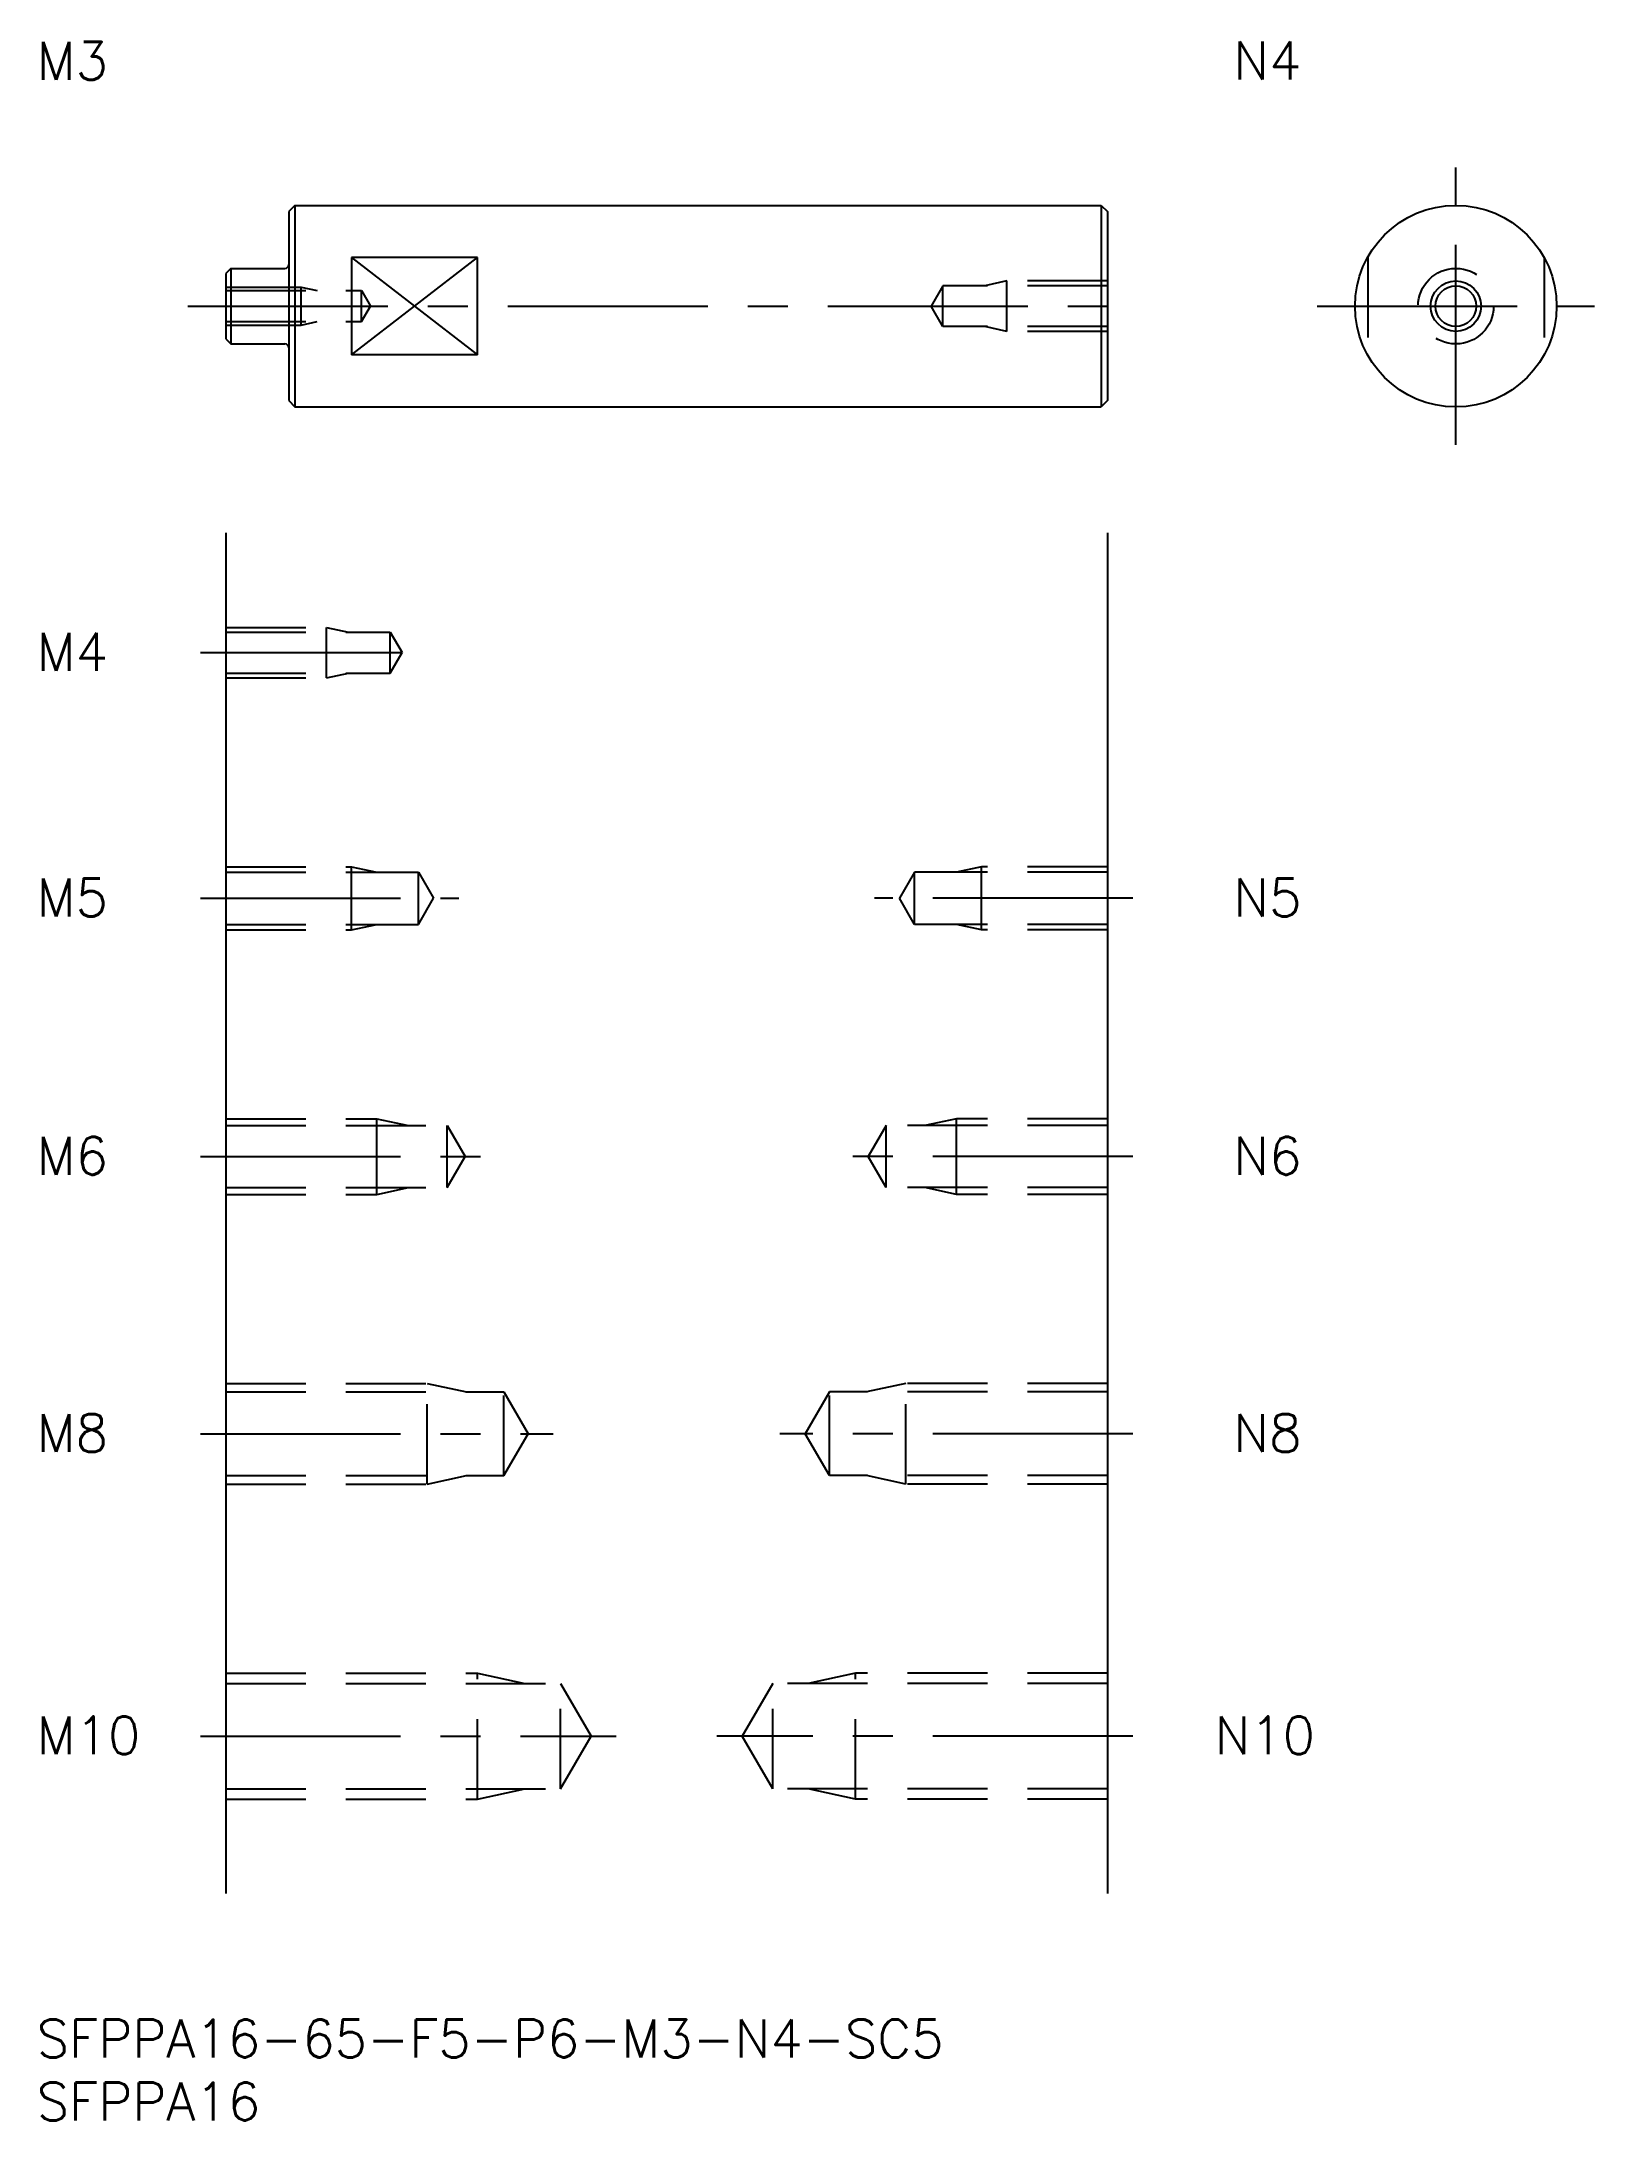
# Model space of a CAD drawing. Extents: x 0 to 124, y -8 to 157.
import ezdxf

# ---------------------------------------------------------------- set-up
doc = ezdxf.new("R2010")
doc.units = 0
doc.header["$LTSCALE"] = 0.5
doc.linetypes.add('CENTER', pattern=[50.8, 31.75, -6.35, 6.35, -6.35])
doc.linetypes.add('DASHED', pattern=[19.05, 12.7, -6.35])
for name, color, linetype in [('MSM_CENTER', 1, 'CENTER'), ('MSM_CONTINUOUS', 7, 'CONTINUOUS'), ('MSM_DASHED', 4, 'DASHED'), ('MSM_NARROW', 5, 'CONTINUOUS'), ('MSM_PART_NUMBER', 7, 'CONTINUOUS')]:
    doc.layers.add(name, color=color, linetype=linetype)
doc.styles.get("Standard").update_dxf_attribs({"font": 'txt.shx', "height": 3, "bigfont": 'bigfont.shx'})

# ---------------------------------------------------------------- blocks, each defined once
blk = doc.blocks.new('*U4')
at = {"layer": 'MSM_PART_NUMBER'}
blk.add_text('SFPPA16-65-F5-P6-M3-N4-SC5', height=3, dxfattribs=at).set_placement((0, -3))
blk = doc.blocks.new('*U5')
at = {"layer": 'MSM_PART_NUMBER'}
blk.add_text('SFPPA16', height=3, dxfattribs=at).set_placement((0, -8))
blk = doc.blocks.new('*U6')
at = {"layer": 'MSM_PART_NUMBER'}
blk.add_text('M10', height=3, dxfattribs=at).set_placement((0, 21.06))
blk = doc.blocks.new('*U7')
at = {"layer": 'MSM_PART_NUMBER'}
blk.add_text('M8', height=3, dxfattribs=at).set_placement((0, 45.06))
blk = doc.blocks.new('*U8')
at = {"layer": 'MSM_PART_NUMBER'}
blk.add_text('M6', height=3, dxfattribs=at).set_placement((0, 67.06))
blk = doc.blocks.new('*U9')
at = {"layer": 'MSM_PART_NUMBER'}
blk.add_text('M5', height=3, dxfattribs=at).set_placement((0, 87.56))
blk = doc.blocks.new('*U10')
at = {"layer": 'MSM_PART_NUMBER'}
blk.add_text('M4', height=3, dxfattribs=at).set_placement((0, 107.06))
blk = doc.blocks.new('*U11')
at = {"layer": 'MSM_PART_NUMBER'}
blk.add_text('M3', height=3, dxfattribs=at).set_placement((0, 153.97))
blk = doc.blocks.new('*U12')
at = {"layer": 'MSM_PART_NUMBER'}
blk.add_text('N10', height=3, dxfattribs=at).set_placement((93.5, 21.06))
blk = doc.blocks.new('*U13')
at = {"layer": 'MSM_PART_NUMBER'}
blk.add_text('N8', height=3, dxfattribs=at).set_placement((95, 45.06))
blk = doc.blocks.new('*U14')
at = {"layer": 'MSM_PART_NUMBER'}
blk.add_text('N6', height=3, dxfattribs=at).set_placement((95, 67.06))
blk = doc.blocks.new('*U15')
at = {"layer": 'MSM_PART_NUMBER'}
blk.add_text('N5', height=3, dxfattribs=at).set_placement((95, 87.56))
blk = doc.blocks.new('*U16')
at = {"layer": 'MSM_PART_NUMBER'}
blk.add_text('N4', height=3, dxfattribs=at).set_placement((95, 154))

msp = doc.modelspace()

# ---------------------------------------------------------------- linework, layer by layer
at = {"layer": 'MSM_CENTER'}
for p, q in [((112.65, 125), (112.65, 147)), ((12, 136), (88, 136)), ((101.65, 136), (123.65, 136)), ((13, 108.5), (31, 108.5)), ((13, 89), (33.5, 89)), ((87, 89), (66.5, 89)), ((13, 68.5), (36, 68.5)), ((87, 68.5), (64, 68.5)), ((13, 46.5), (41, 46.5)), ((87, 46.5), (59, 46.5)), ((13, 22.5), (46, 22.5)), ((87, 22.5), (54, 22.5))]:
    msp.add_line(p, q, dxfattribs=at)
at = {"layer": 'MSM_CONTINUOUS'}
for p, q in [((20.5, 144), (20, 143.5)), ((20.5, 144), (84.5, 144)), ((20.5, 144), (20.5, 128)), ((84.5, 144), (84.5, 128)), ((84.5, 144), (85, 143.5)), ((20, 143.5), (20, 128.5)), ((85, 143.5), (85, 128.5)), ((15.4, 139), (15, 138.6)), ((15, 138.6), (15, 133.4)), ((15.4, 139), (19.7, 139)), ((15.4, 139), (15.4, 133)), ((35, 139.87), (25, 139.87)), ((25, 139.87), (25, 132.13)), ((35, 132.13), (35, 139.87)), ((15, 133.4), (15.4, 133)), ((15.4, 133), (19.7, 133)), ((35, 132.13), (25, 132.13)), ((20, 128.5), (20.5, 128)), ((20.5, 128), (84.5, 128)), ((85, 128.5), (84.5, 128)), ((15, 118), (15, 10)), ((85, 118), (85, 10))]:
    msp.add_line(p, q, dxfattribs=at)
for radius in [8, 1.62]:
    msp.add_circle((112.65, 136), radius, dxfattribs=at)
for centre, start, end in [((19.7, 139.3), 270, 0), ((19.7, 132.7), 0, 90)]:
    msp.add_arc(centre, 0.3, start, end, dxfattribs=at)
at = {"layer": 'MSM_DASHED'}
for p, q in [((105.65, 139.87), (105.65, 132.13)), ((119.65, 139.87), (119.65, 132.13)), ((15, 137.5), (21, 137.5)), ((15, 137.23), (25.79, 137.23)), ((21, 137.5), (22.25, 137.23)), ((21, 134.5), (21, 137.5)), ((25.79, 134.77), (25.79, 137.23)), ((25.79, 137.23), (26.5, 136)), ((71.94, 137.62), (71, 136)), ((85, 137.62), (71.94, 137.62)), ((71.94, 134.38), (71.94, 137.62)), ((77, 138), (75.25, 137.62)), ((85, 138), (77, 138)), ((77, 134), (77, 138)), ((25.79, 134.77), (26.5, 136)), ((71.94, 134.38), (71, 136)), ((15, 134.77), (25.79, 134.77)), ((15, 134.5), (21, 134.5)), ((21, 134.5), (22.25, 134.77)), ((85, 134.38), (71.94, 134.38)), ((77, 134), (75.25, 134.38)), ((85, 134), (77, 134)), ((15, 110.5), (23, 110.5)), ((15, 110.12), (28.06, 110.12)), ((23, 106.5), (23, 110.5)), ((23, 110.5), (24.75, 110.12)), ((28.06, 106.88), (28.06, 110.12)), ((28.06, 110.12), (29, 108.5)), ((28.06, 106.88), (29, 108.5)), ((15, 106.88), (28.06, 106.88)), ((15, 106.5), (23, 106.5)), ((23, 106.5), (24.75, 106.88)), ((15, 91.5), (25, 91.5)), ((15, 91.07), (30.31, 91.07)), ((25, 86.5), (25, 91.5)), ((25, 91.5), (27, 91.07)), ((30.31, 86.93), (30.31, 91.07)), ((30.31, 91.07), (31.5, 89)), ((69.69, 91.07), (68.5, 89)), ((85, 91.07), (69.69, 91.07)), ((69.69, 86.93), (69.69, 91.07)), ((75, 91.5), (73, 91.07)), ((85, 91.5), (75, 91.5)), ((75, 86.5), (75, 91.5)), ((30.31, 86.93), (31.5, 89)), ((69.69, 86.93), (68.5, 89)), ((15, 86.93), (30.31, 86.93)), ((15, 86.5), (25, 86.5)), ((25, 86.5), (27, 86.93)), ((85, 86.93), (69.69, 86.93)), ((75, 86.5), (73, 86.93)), ((85, 86.5), (75, 86.5)), ((15, 71.5), (27, 71.5)), ((15, 70.96), (32.58, 70.96)), ((27, 65.5), (27, 71.5)), ((27, 71.5), (29.5, 70.96)), ((32.58, 66.04), (32.58, 70.96)), ((32.58, 70.96), (34, 68.5)), ((67.42, 70.96), (66, 68.5)), ((85, 70.96), (67.42, 70.96)), ((67.42, 66.04), (67.42, 70.96)), ((73, 71.5), (70.5, 70.96)), ((85, 71.5), (73, 71.5)), ((73, 65.5), (73, 71.5)), ((32.58, 66.04), (34, 68.5)), ((67.42, 66.04), (66, 68.5)), ((15, 66.04), (32.58, 66.04)), ((27, 65.5), (29.5, 66.04)), ((85, 66.04), (67.42, 66.04)), ((73, 65.5), (70.5, 66.04)), ((15, 65.5), (27, 65.5)), ((85, 65.5), (73, 65.5)), ((15, 50.5), (31, 50.5)), ((15, 49.82), (37.08, 49.82)), ((31, 42.5), (31, 50.5)), ((31, 50.5), (34.12, 49.82)), ((37.08, 43.18), (37.08, 49.82)), ((37.08, 49.82), (39, 46.5)), ((62.92, 49.82), (61, 46.5)), ((62.92, 43.18), (62.92, 49.82)), ((85, 49.82), (62.92, 49.82)), ((69, 50.5), (65.87, 49.82)), ((69, 42.5), (69, 50.5)), ((85, 50.5), (69, 50.5)), ((37.08, 43.18), (39, 46.5)), ((62.92, 43.18), (61, 46.5)), ((15, 43.18), (37.08, 43.18)), ((31, 42.5), (34.12, 43.18)), ((85, 43.18), (62.92, 43.18)), ((69, 42.5), (65.87, 43.18)), ((15, 42.5), (31, 42.5)), ((85, 42.5), (69, 42.5)), ((15, 27.5), (35, 27.5)), ((15, 26.69), (41.58, 26.69)), ((35, 17.5), (35, 27.5)), ((35, 27.5), (38.75, 26.69)), ((41.58, 18.31), (41.58, 26.69)), ((41.58, 26.69), (44, 22.5)), ((58.42, 26.69), (56, 22.5)), ((58.42, 18.31), (58.42, 26.69)), ((85, 26.69), (58.42, 26.69)), ((65, 27.5), (61.25, 26.69)), ((65, 17.5), (65, 27.5)), ((85, 27.5), (65, 27.5)), ((41.58, 18.31), (44, 22.5)), ((58.42, 18.31), (56, 22.5)), ((15, 18.31), (41.58, 18.31)), ((35, 17.5), (38.75, 18.31)), ((85, 18.31), (58.42, 18.31)), ((65, 17.5), (61.25, 18.31)), ((15, 17.5), (35, 17.5)), ((85, 17.5), (65, 17.5))]:
    msp.add_line(p, q, dxfattribs=at)
msp.add_circle((112.65, 136), 3, dxfattribs=at)
at = {"layer": 'MSM_NARROW'}
for p, q in [((25, 139.87), (35, 132.13)), ((25, 132.13), (35, 139.87))]:
    msp.add_line(p, q, dxfattribs=at)
msp.add_circle((112.65, 136), 2, dxfattribs=at)

# ---------------------------------------------------------------- block references
at = {"layer": 'MSM_CONTINUOUS'}
for name in ['*U11', '*U16', '*U10', '*U9', '*U15', '*U8', '*U14', '*U7', '*U13', '*U6', '*U12', '*U4', '*U5']:
    msp.add_blockref(name, (0, 0), dxfattribs=at)

doc.saveas('drawing.dxf')
